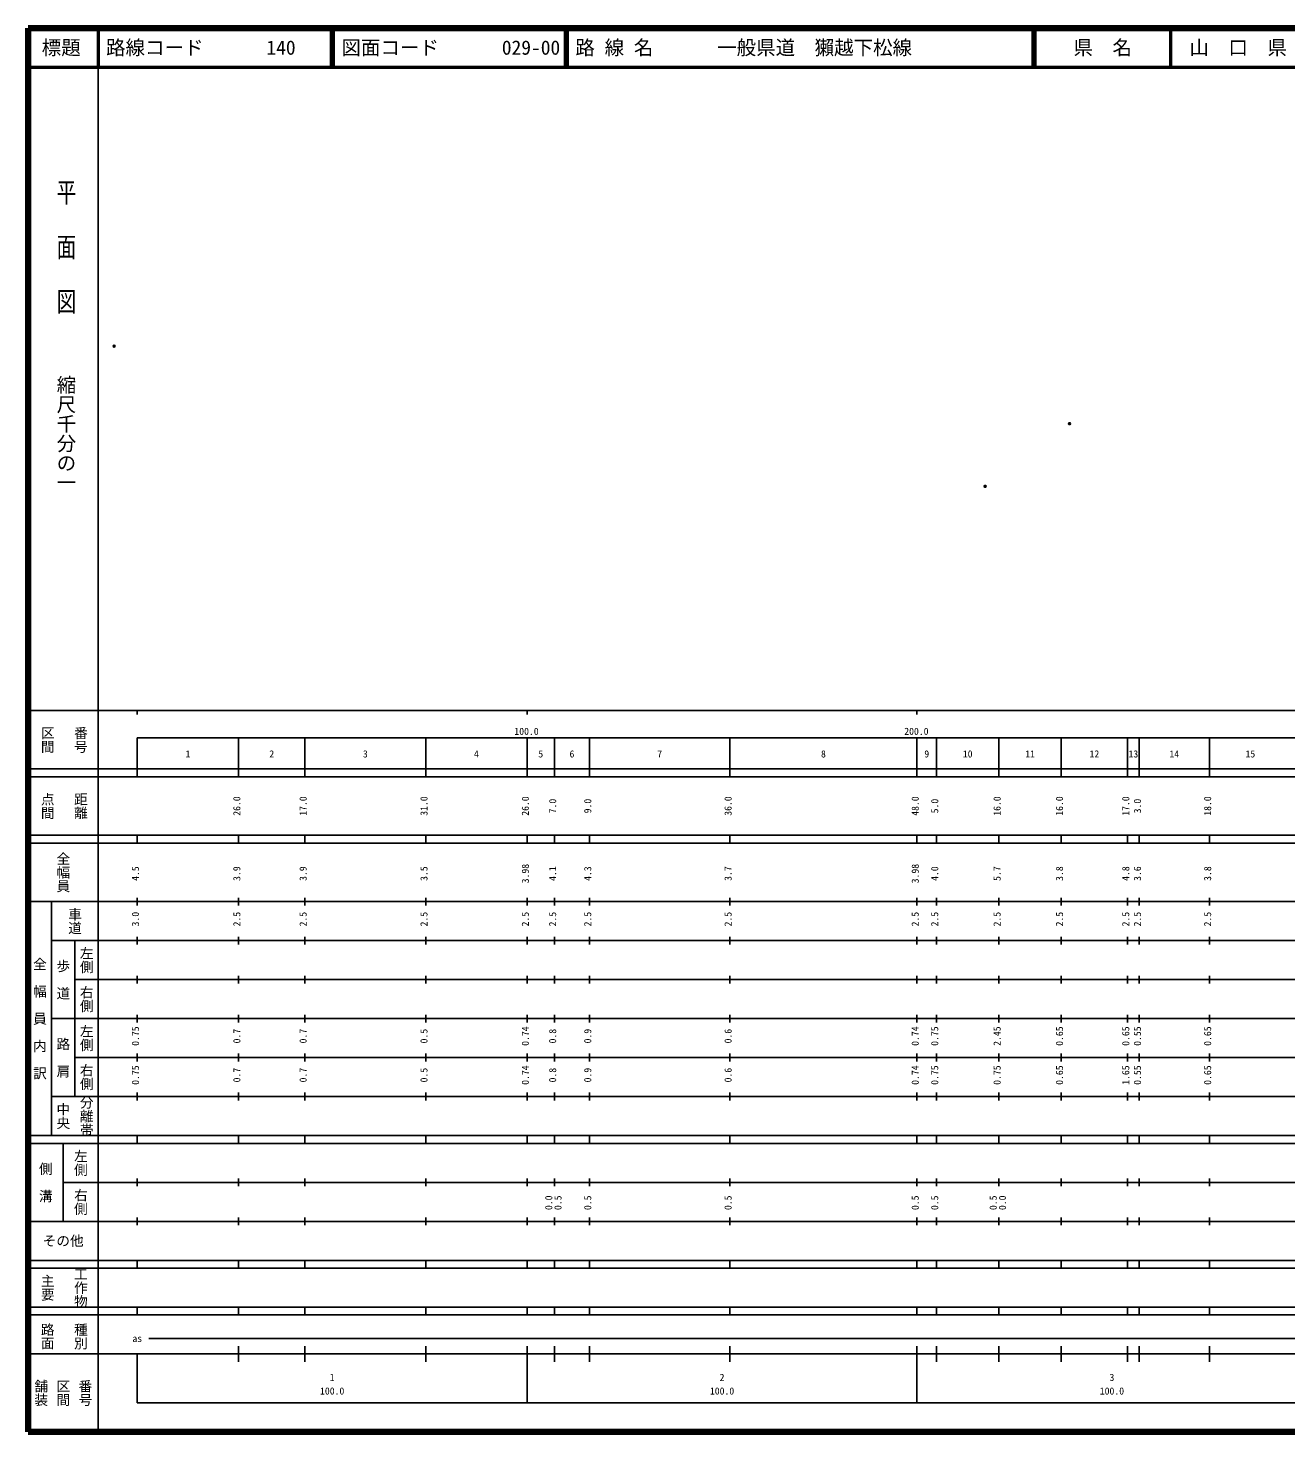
# Model space of a CAD drawing. Units: millimetres on the paper. Extents: x 40 to 680, y 20 to 380.
# Drawn here: x 40 to 362.6, y 20 to 380 of the extents above; entities that cross this region are included whole.
import ezdxf
from ezdxf.enums import TextEntityAlignment as Align

# ---------------------------------------------------------------- set-up
doc = ezdxf.new("R2010")
doc.units = ezdxf.units.MM
doc.header["$PDMODE"] = 32
doc.header["$PDSIZE"] = 0.5
doc.layers.add('M-OTRS', color=6, linetype='Continuous')
doc.layers.add('M-TTL-TXT', color=7, linetype='Continuous')
for name, color, linetype, lineweight in [('M-TTL', 2, 'Continuous', 140), ('M-TTL-BAND', 7, 'Continuous', 25), ('M-TTL-LINE', 7, 'Continuous', 50)]:
    doc.layers.add(name, color=color, linetype=linetype, lineweight=lineweight)
doc.styles.add('@ＭＳ ゴシック', font='')
doc.styles.add('ＭＳ ゴシック', font='')
doc.styles.get('@ＭＳ ゴシック').set_extended_font_data('@MS Gothic')
doc.styles.get('ＭＳ ゴシック').set_extended_font_data('MS Gothic')

msp = doc.modelspace()

# ---------------------------------------------------------------- linework, layer by layer
at = {"layer": 'M-OTRS'}
for p in [(62.066, 298.399), (307.143, 278.553), (285.476, 262.48)]:
    msp.add_point(p, dxfattribs=at)
at = {"layer": 'M-TTL'}
for p, q in [((40, 380), (40, 20)), ((680, 380), (40, 380)), ((40, 20), (680, 20))]:
    msp.add_line(p, q, dxfattribs=at)
at = {"layer": 'M-TTL-BAND'}
for p, q in [((58, 370), (58, 20)), ((40, 205), (579, 205)), ((68, 205), (68, 204)), ((168, 205), (168, 204)), ((268, 205), (268, 204)), ((68, 198), (579, 198)), ((68, 198), (68, 188)), ((94, 188), (94, 198)), ((111, 188), (111, 198)), ((142, 188), (142, 198)), ((168, 188), (168, 198)), ((175, 188), (175, 198)), ((184, 188), (184, 198)), ((220, 188), (220, 198)), ((268, 188), (268, 198)), ((273, 188), (273, 198)), ((289, 188), (289, 198)), ((305, 188), (305, 198)), ((322, 188), (322, 198)), ((325, 188), (325, 198)), ((343, 188), (343, 198)), ((40, 190), (579, 190)), ((40, 188), (579, 188)), ((40, 173), (579, 173)), ((68, 171), (68, 173)), ((94, 171), (94, 173)), ((111, 171), (111, 173)), ((142, 171), (142, 173)), ((168, 171), (168, 173)), ((175, 171), (175, 173)), ((184, 171), (184, 173)), ((220, 171), (220, 173)), ((268, 171), (268, 173)), ((273, 171), (273, 173)), ((289, 171), (289, 173)), ((305, 171), (305, 173)), ((322, 171), (322, 173)), ((325, 171), (325, 173)), ((343, 171), (343, 173)), ((40, 171), (579, 171)), ((40, 156), (579, 156)), ((46, 96), (46, 156)), ((68, 155), (68, 157)), ((94, 155), (94, 157)), ((111, 155), (111, 157)), ((142, 155), (142, 157)), ((168, 155), (168, 157)), ((175, 155), (175, 157)), ((184, 155), (184, 157)), ((220, 155), (220, 157)), ((268, 155), (268, 157)), ((273, 155), (273, 157)), ((289, 155), (289, 157)), ((305, 155), (305, 157)), ((322, 155), (322, 157)), ((325, 155), (325, 157)), ((343, 155), (343, 157)), ((46, 146), (579, 146)), ((52, 146), (52, 106)), ((68, 145), (68, 147)), ((94, 145), (94, 147)), ((111, 145), (111, 147)), ((142, 145), (142, 147)), ((168, 145), (168, 147)), ((175, 145), (175, 147)), ((184, 145), (184, 147)), ((220, 145), (220, 147)), ((268, 145), (268, 147)), ((273, 145), (273, 147)), ((289, 145), (289, 147)), ((305, 145), (305, 147)), ((322, 145), (322, 147)), ((325, 145), (325, 147)), ((343, 145), (343, 147)), ((68, 135), (68, 137)), ((94, 135), (94, 137)), ((111, 135), (111, 137)), ((142, 135), (142, 137)), ((168, 135), (168, 137)), ((175, 135), (175, 137)), ((184, 135), (184, 137)), ((220, 135), (220, 137)), ((268, 135), (268, 137)), ((273, 135), (273, 137)), ((289, 135), (289, 137)), ((305, 135), (305, 137)), ((322, 135), (322, 137)), ((325, 135), (325, 137)), ((343, 135), (343, 137)), ((52, 136), (579, 136)), ((46, 126), (579, 126)), ((68, 125), (68, 127)), ((94, 125), (94, 127)), ((111, 125), (111, 127)), ((142, 125), (142, 127)), ((168, 125), (168, 127)), ((175, 125), (175, 127)), ((184, 125), (184, 127)), ((220, 125), (220, 127)), ((268, 125), (268, 127)), ((273, 125), (273, 127)), ((289, 125), (289, 127)), ((305, 125), (305, 127)), ((322, 125), (322, 127)), ((325, 125), (325, 127)), ((343, 125), (343, 127)), ((52, 116), (579, 116)), ((68, 115), (68, 117)), ((94, 115), (94, 117)), ((111, 115), (111, 117)), ((142, 115), (142, 117)), ((168, 115), (168, 117)), ((175, 115), (175, 117)), ((184, 115), (184, 117)), ((220, 115), (220, 117)), ((268, 115), (268, 117)), ((273, 115), (273, 117)), ((289, 115), (289, 117)), ((305, 115), (305, 117)), ((322, 115), (322, 117)), ((325, 115), (325, 117)), ((343, 115), (343, 117)), ((46, 106), (579, 106)), ((68, 105), (68, 107)), ((94, 105), (94, 107)), ((111, 105), (111, 107)), ((142, 105), (142, 107)), ((168, 105), (168, 107)), ((175, 105), (175, 107)), ((184, 105), (184, 107)), ((220, 105), (220, 107)), ((268, 105), (268, 107)), ((273, 105), (273, 107)), ((289, 105), (289, 107)), ((305, 105), (305, 107)), ((322, 105), (322, 107)), ((325, 105), (325, 107)), ((343, 105), (343, 107)), ((40, 96), (579, 96)), ((40, 94), (579, 94)), ((49, 94), (49, 74)), ((68, 94), (68, 96)), ((94, 94), (94, 96)), ((111, 94), (111, 96)), ((142, 94), (142, 96)), ((168, 94), (168, 96)), ((175, 94), (175, 96)), ((184, 94), (184, 96)), ((220, 94), (220, 96)), ((268, 94), (268, 96)), ((273, 94), (273, 96)), ((289, 94), (289, 96)), ((305, 94), (305, 96)), ((322, 94), (322, 96)), ((325, 94), (325, 96)), ((343, 94), (343, 96)), ((49, 84), (579, 84)), ((68, 83), (68, 85)), ((94, 83), (94, 85)), ((111, 83), (111, 85)), ((142, 83), (142, 85)), ((168, 83), (168, 85)), ((175, 83), (175, 85)), ((184, 83), (184, 85)), ((220, 83), (220, 85)), ((268, 83), (268, 85)), ((273, 83), (273, 85)), ((289, 83), (289, 85)), ((305, 83), (305, 85)), ((322, 83), (322, 85)), ((325, 83), (325, 85)), ((343, 83), (343, 85)), ((40, 74), (579, 74)), ((68, 73), (68, 75)), ((94, 73), (94, 75)), ((111, 73), (111, 75)), ((142, 73), (142, 75)), ((168, 73), (168, 75)), ((175, 73), (175, 75)), ((184, 73), (184, 75)), ((220, 73), (220, 75)), ((268, 73), (268, 75)), ((273, 73), (273, 75)), ((289, 73), (289, 75)), ((305, 73), (305, 75)), ((322, 73), (322, 75)), ((325, 73), (325, 75)), ((343, 73), (343, 75)), ((40, 64), (579, 64)), ((40, 62), (579, 62)), ((68, 62), (68, 64)), ((94, 62), (94, 64)), ((111, 62), (111, 64)), ((142, 62), (142, 64)), ((168, 62), (168, 64)), ((175, 62), (175, 64)), ((184, 62), (184, 64)), ((220, 62), (220, 64)), ((268, 62), (268, 64)), ((273, 62), (273, 64)), ((289, 62), (289, 64)), ((305, 62), (305, 64)), ((322, 62), (322, 64)), ((325, 62), (325, 64)), ((343, 62), (343, 64)), ((40, 52), (579, 52)), ((68, 50), (68, 52)), ((94, 50), (94, 52)), ((111, 50), (111, 52)), ((142, 50), (142, 52)), ((168, 50), (168, 52)), ((175, 50), (175, 52)), ((184, 50), (184, 52)), ((220, 50), (220, 52)), ((268, 50), (268, 52)), ((273, 50), (273, 52)), ((289, 50), (289, 52)), ((305, 50), (305, 52)), ((322, 50), (322, 52)), ((325, 50), (325, 52)), ((343, 50), (343, 52)), ((40, 50), (579, 50)), ((71, 44), (565, 44)), ((40, 40), (579, 40)), ((68, 40), (68, 27.5)), ((94, 38), (94, 42)), ((111, 38), (111, 42)), ((142, 38), (142, 42)), ((168, 27.5), (168, 42)), ((175, 38), (175, 42)), ((184, 38), (184, 42)), ((220, 38), (220, 42)), ((268, 27.5), (268, 42)), ((273, 38), (273, 42)), ((289, 38), (289, 42)), ((305, 38), (305, 42)), ((322, 38), (322, 42)), ((325, 38), (325, 42)), ((343, 38), (343, 42)), ((68, 27.5), (579, 27.5))]:
    msp.add_line(p, q, dxfattribs=at)
at = {"layer": 'M-TTL-LINE'}
for p, q in [((58, 380), (58, 370)), ((117.75, 380), (117.75, 370)), ((118.25, 380), (118.25, 370)), ((177.75, 380), (177.75, 370)), ((178.25, 380), (178.25, 370)), ((297.75, 380), (297.75, 370)), ((298.25, 380), (298.25, 370)), ((333, 380), (333, 370)), ((40, 370), (680, 370))]:
    msp.add_line(p, q, dxfattribs=at)

# ---------------------------------------------------------------- texts
at = {"layer": 'M-TTL-BAND', "style": '@ＭＳ ゴシック', "width": 1.4}
msp.add_text('平  面  図', height=3.666, rotation=270, dxfattribs=at).set_placement((49.777, 306.475), align=Align.MIDDLE_RIGHT)
at = {"layer": 'M-TTL-BAND', "style": '@ＭＳ ゴシック'}
msp.add_text('縮尺千分の一', height=3.666, rotation=270, dxfattribs=at).set_placement((49.777, 261.03), align=Align.MIDDLE_RIGHT)
for s, p in [('区間', (45, 197.5)), ('番号', (53.5, 197.5)), ('点間', (45, 180.5)), ('距離', (53.5, 180.5)), ('全幅員', (49, 163.5)), ('車道', (52, 151)), ('左側', (55, 141)), ('全\u3000幅\u3000員\u3000内\u3000訳', (43, 126)), ('歩\u3000道', (49, 136)), ('右側', (55, 131)), ('左側', (55, 121)), ('路\u3000肩', (49, 116)), ('右側', (55, 111)), ('分離帯', (55, 101)), ('中央', (49, 101)), ('左側', (53.5, 89)), ('側\u3000溝', (44.5, 84)), ('右側', (53.5, 79)), ('工作物', (53.5, 57)), ('主要', (45, 57)), ('路面', (45, 44.5)), ('種別', (53.5, 44.5)), ('舗装', (43.333, 30)), ('区間', (49, 30)), ('番号', (54.667, 30))]:
    msp.add_text(s, height=2.566, rotation=270, dxfattribs=at).set_placement(p, align=Align.MIDDLE_CENTER)
at = {"layer": 'M-TTL-BAND', "style": 'ＭＳ ゴシック'}
for s, p in [('100.0', (167.844, 198.195)), ('200.0', (267.844, 198.195)), ('1', (81, 192.405)), ('2', (102.5, 192.405)), ('3', (126.5, 192.405)), ('4', (155, 192.405)), ('5', (171.5, 192.405)), ('6', (179.5, 192.405)), ('7', (202, 192.405)), ('8', (244, 192.405)), ('9', (270.5, 192.405)), ('10', (281, 192.405)), ('11', (297, 192.405)), ('12', (313.5, 192.405)), ('13', (323.5, 192.405)), ('14', (334, 192.405)), ('15', (353.5, 192.405)), ('as', (68, 42.5)), ('1', (118, 32.523)), ('2', (218, 32.523)), ('3', (318, 32.523)), ('100.0', (118, 29.033)), ('100.0', (218, 29.033)), ('100.0', (318, 29.033))]:
    msp.add_text(s, height=1.833, dxfattribs=at).set_placement(p, align=Align.BOTTOM_CENTER)
for s, p in [('26.0', (95, 180.5)), ('17.0', (112, 180.5)), ('31.0', (143, 180.5)), ('26.0', (169, 180.5)), ('7.0', (176, 180.5)), ('9.0', (185, 180.5)), ('36.0', (221, 180.5)), ('48.0', (269, 180.5)), ('5.0', (274, 180.5)), ('16.0', (290, 180.5)), ('16.0', (306, 180.5)), ('17.0', (323, 180.5)), ('3.0', (326, 180.5)), ('18.0', (344, 180.5)), ('4.5', (69, 163.174)), ('3.9', (95, 163.174)), ('3.9', (112, 163.174)), ('3.5', (143, 163.174)), ('3.98', (169, 163.174)), ('4.1', (176, 163.174)), ('4.3', (185, 163.174)), ('3.7', (221, 163.174)), ('3.98', (269, 163.174)), ('4.0', (274, 163.174)), ('5.7', (290, 163.174)), ('3.8', (306, 163.174)), ('4.8', (323, 163.174)), ('3.6', (326, 163.174)), ('3.8', (344, 163.174)), ('3.0', (69, 151.5)), ('2.5', (95, 151.5)), ('2.5', (112, 151.5)), ('2.5', (143, 151.5)), ('2.5', (169, 151.5)), ('2.5', (176, 151.5)), ('2.5', (185, 151.5)), ('2.5', (221, 151.5)), ('2.5', (269, 151.5)), ('2.5', (274, 151.5)), ('2.5', (290, 151.5)), ('2.5', (306, 151.5)), ('2.5', (323, 151.5)), ('2.5', (326, 151.5)), ('2.5', (344, 151.5)), ('0.75', (69, 121.5)), ('0.7', (95, 121.5)), ('0.7', (112, 121.5)), ('0.5', (143, 121.5)), ('0.74', (169, 121.5)), ('0.8', (176, 121.5)), ('0.9', (185, 121.5)), ('0.6', (221, 121.5)), ('0.74', (269, 121.5)), ('0.75', (274, 121.5)), ('2.45', (290, 121.5)), ('0.65', (306, 121.5)), ('0.65', (323, 121.5)), ('0.55', (326, 121.5)), ('0.65', (344, 121.5)), ('0.75', (69, 111.5)), ('0.7', (95, 111.5)), ('0.7', (112, 111.5)), ('0.5', (143, 111.5)), ('0.74', (169, 111.5)), ('0.8', (176, 111.5)), ('0.9', (185, 111.5)), ('0.6', (221, 111.5)), ('0.74', (269, 111.5)), ('0.75', (274, 111.5)), ('0.75', (290, 111.5)), ('0.65', (306, 111.5)), ('1.65', (323, 111.5)), ('0.55', (326, 111.5)), ('0.65', (344, 111.5)), ('0.0', (175, 78.764)), ('0.5', (177.37, 78.764)), ('0.5', (185, 78.764)), ('0.5', (221, 78.764)), ('0.5', (269, 78.764)), ('0.5', (274, 78.764)), ('0.5', (289, 78.764)), ('0.0', (291.37, 78.764))]:
    msp.add_text(s, height=1.833, rotation=90, dxfattribs=at).set_placement(p, align=Align.BOTTOM_CENTER)
msp.add_text('その他', height=2.566, dxfattribs=at).set_placement((49, 69), align=Align.MIDDLE_CENTER)
at = {"layer": 'M-TTL-TXT', "style": 'ＭＳ ゴシック'}
for s, p in [('標題', (48.5, 375)), ('県\u3000名', (315.625, 375)), ('山\u3000口\u3000県', (350.375, 375))]:
    msp.add_text(s, height=3.666, dxfattribs=at).set_placement(p, align=Align.MIDDLE_CENTER)
for s, p in [('路線コード', (60, 375)), ('140', (101.142, 375)), ('図面コード', (120.38, 375)), ('029-00', (161.521, 375)), ('路 線 名', (180.38, 375)), ('一般県道\u3000獺越下松線', (216.734, 375))]:
    msp.add_text(s, height=3.666, dxfattribs=at).set_placement(p, align=Align.MIDDLE_LEFT)

doc.saveas('drawing.dxf')
